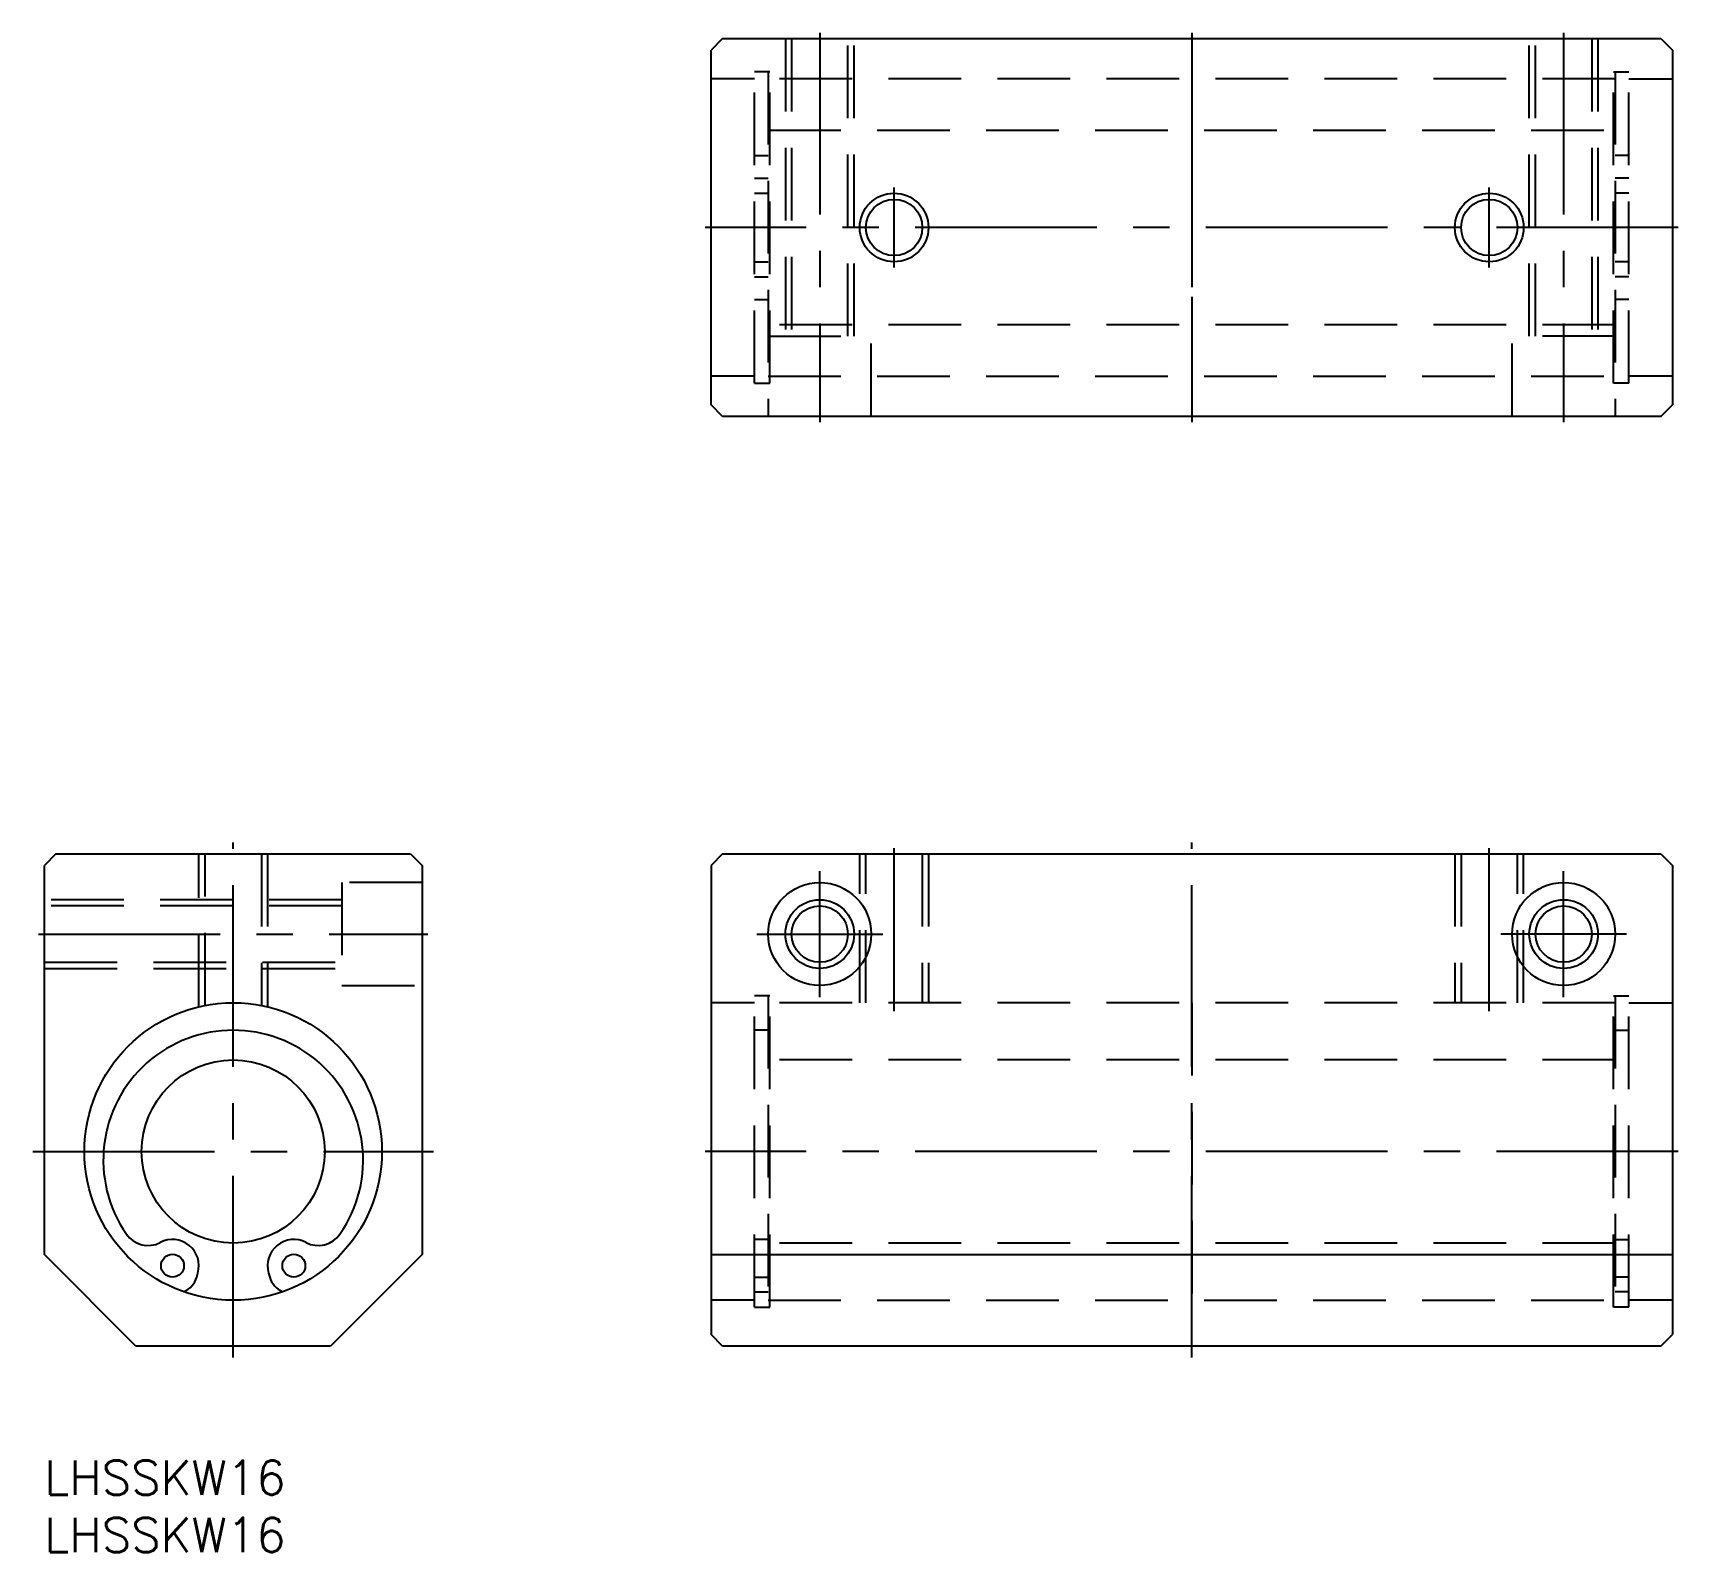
# Model space of a CAD drawing. Extents: x -1 to 143, y -8 to 125.
import ezdxf

# ---------------------------------------------------------------- set-up
doc = ezdxf.new("R2010")
doc.units = 0
doc.header["$LTSCALE"] = 0.5
doc.linetypes.add('CENTER', pattern=[50.8, 31.75, -6.35, 6.35, -6.35])
doc.linetypes.add('DASHED', pattern=[19.05, 12.7, -6.35])
for name, color, linetype in [('MSM_CENTER', 1, 'CENTER'), ('MSM_CONTINUOUS', 7, 'CONTINUOUS'), ('MSM_DASHED', 4, 'DASHED'), ('MSM_NARROW', 5, 'CONTINUOUS'), ('MSM_PART_NUMBER', 7, 'CONTINUOUS')]:
    doc.layers.add(name, color=color, linetype=linetype)
doc.styles.get("Standard").update_dxf_attribs({"font": 'txt.shx', "height": 3, "bigfont": 'bigfont.shx'})

# ---------------------------------------------------------------- blocks, each defined once
blk = doc.blocks.new('*U8')
at = {"layer": 'MSM_PART_NUMBER'}
blk.add_text('LHSSKW16', height=3, dxfattribs=at).set_placement((0, -3))
blk = doc.blocks.new('*U9')
at = {"layer": 'MSM_PART_NUMBER'}
blk.add_text('LHSSKW16', height=3, dxfattribs=at).set_placement((0, -8))

msp = doc.modelspace()

# ---------------------------------------------------------------- linework, layer by layer
at = {"layer": 'MSM_CENTER'}
for p, q in [((67.75, 124.74), (67.75, 90.74)), ((100.25, 124.74), (100.25, 90.74)), ((132.75, 124.74), (132.75, 90.74)), ((74.25, 104.24), (74.25, 111.24)), ((126.25, 104.24), (126.25, 111.24)), ((142.75, 107.74), (57.75, 107.74)), ((16.5, 9), (16.5, 54)), ((74.25, 39.26), (74.25, 53.5)), ((100.25, 9), (100.25, 54)), ((126.25, 39.26), (126.25, 53.5)), ((67.75, 40.5), (67.75, 51.5)), ((132.75, 40.5), (132.75, 51.5)), ((-0.5, 46), (33.5, 46)), ((62.25, 46), (73.25, 46)), ((138.25, 46), (127.25, 46)), ((-1, 27), (34, 27)), ((142.75, 27), (57.75, 27))]:
    msp.add_line(p, q, dxfattribs=at)
at = {"layer": 'MSM_CONTINUOUS'}
for p, q in [((59.25, 124.24), (58.25, 123.24)), ((59.25, 124.24), (141.25, 124.24)), ((141.25, 124.24), (142.25, 123.24)), ((58.25, 92.24), (58.25, 123.24)), ((142.25, 123.24), (142.25, 92.24)), ((59.25, 91.24), (58.25, 92.24)), ((141.25, 91.24), (142.25, 92.24)), ((141.25, 91.24), (59.25, 91.24)), ((1, 53), (0, 52)), ((0, 18), (0, 52)), ((1, 53), (32, 53)), ((32, 53), (33, 52)), ((33, 52), (33, 18)), ((59.25, 53), (58.25, 52)), ((58.25, 52), (58.25, 11)), ((59.25, 53), (141.25, 53)), ((141.25, 53), (142.25, 52)), ((142.25, 52), (142.25, 11)), ((8, 10), (0, 18)), ((33, 18), (25, 10)), ((58.25, 18), (142.25, 18)), ((13.31, 16.03), (13.41, 16.38)), ((19.59, 16.38), (19.69, 16.03)), ((59.25, 10), (58.25, 11)), ((141.25, 10), (142.25, 11)), ((25, 10), (8, 10)), ((141.25, 10), (59.25, 10))]:
    msp.add_line(p, q, dxfattribs=at)
for centre, radius in [((74.25, 107.74), 2.46), ((126.25, 107.74), 2.46), ((67.75, 46), 4.5), ((132.75, 46), 4.5), ((67.75, 46), 2.46), ((132.75, 46), 2.46), ((16.5, 27), 13), ((16.5, 27), 8), ((11.2, 17.02), 1), ((21.8, 17.02), 1)]:
    msp.add_circle(centre, radius, dxfattribs=at)
for centre, radius, start, end in [((16.5, 26.25), 11.35, 325.2644, 214.7356), ((9.06, 21.09), 2.3, 214.7356, 297.6849), ((11.2, 17.02), 2.3, 343.7729, 117.6849), ((21.8, 17.02), 2.3, 62.3151, 196.2271), ((23.94, 21.09), 2.3, 242.3151, 325.2644), ((11.39, 16.59), 2, 292.8466, 343.7729), ((21.61, 16.59), 2, 196.2271, 247.1534)]:
    msp.add_arc(centre, radius, start, end, dxfattribs=at)
at = {"layer": 'MSM_DASHED'}
for p, q in [((64.75, 124.24), (64.75, 98.24)), ((65.29, 124.24), (65.29, 98.24)), ((70.21, 98.24), (70.21, 124.24)), ((70.75, 98.24), (70.75, 124.24)), ((129.75, 98.24), (129.75, 124.24)), ((130.29, 98.24), (130.29, 124.24)), ((135.21, 124.24), (135.21, 98.24)), ((135.75, 124.24), (135.75, 98.24)), ((62.05, 94.14), (62.05, 121.34)), ((63.4, 121.34), (62.05, 121.34)), ((63.25, 121.34), (63.25, 91.24)), ((63.4, 94.14), (63.4, 121.34)), ((137.1, 94.14), (137.1, 121.34)), ((137.1, 121.34), (138.45, 121.34)), ((137.25, 121.34), (137.25, 91.24)), ((138.45, 94.14), (138.45, 121.34)), ((62.05, 120.74), (58.25, 120.74)), ((137.25, 120.74), (63.25, 120.74)), ((100.25, 120.74), (100.25, 94.74)), ((138.45, 120.74), (142.25, 120.74)), ((63.25, 116.24), (137.25, 116.24)), ((62.05, 114.04), (63.25, 114.04)), ((138.45, 114.04), (137.25, 114.04)), ((62.05, 112.04), (63.25, 112.04)), ((62.05, 110.74), (63.25, 110.74)), ((138.45, 112.04), (137.25, 112.04)), ((138.45, 110.74), (137.25, 110.74)), ((62.05, 104.74), (63.25, 104.74)), ((138.45, 104.74), (137.25, 104.74)), ((62.05, 103.44), (63.25, 103.44)), ((138.45, 103.44), (137.25, 103.44)), ((62.05, 101.44), (63.25, 101.44)), ((138.45, 101.44), (137.25, 101.44)), ((137.25, 99.24), (63.25, 99.24)), ((63.25, 98.24), (72.25, 98.24)), ((72.25, 91.24), (72.25, 98.24)), ((128.25, 91.24), (128.25, 98.24)), ((137.25, 98.24), (128.25, 98.24)), ((62.05, 94.74), (58.25, 94.74)), ((62.05, 94.14), (63.4, 94.14)), ((63.25, 94.74), (137.25, 94.74)), ((138.45, 94.14), (137.1, 94.14)), ((142.25, 94.74), (138.45, 94.74)), ((13.5, 39.65), (13.5, 53)), ((14.04, 39.77), (14.04, 53)), ((18.96, 53), (18.96, 39.77)), ((19.5, 53), (19.5, 39.65)), ((71.25, 40), (71.25, 53)), ((71.79, 40), (71.79, 53)), ((76.71, 53), (76.71, 40)), ((77.25, 53), (77.25, 40)), ((123.25, 53), (123.25, 40)), ((123.79, 53), (123.79, 40)), ((128.71, 40), (128.71, 53)), ((129.25, 40), (129.25, 53)), ((26, 50.5), (26, 41.5)), ((33, 50.5), (26, 50.5)), ((26, 49), (0, 49)), ((26, 48.46), (0, 48.46)), ((0, 43.54), (26, 43.54)), ((0, 43), (26, 43)), ((26, 41.5), (33, 41.5)), ((62.05, 13.4), (62.05, 40.6)), ((63.4, 40.6), (62.05, 40.6)), ((63.25, 40.6), (63.25, 14)), ((63.4, 13.4), (63.4, 40.6)), ((137.1, 13.4), (137.1, 40.6)), ((137.1, 40.6), (138.45, 40.6)), ((137.25, 40.6), (137.25, 14)), ((138.45, 13.4), (138.45, 40.6)), ((62.05, 40), (58.25, 40)), ((137.25, 40), (63.25, 40)), ((100.25, 40), (100.25, 14)), ((138.45, 40), (142.25, 40)), ((63.25, 37.6), (62.05, 37.6)), ((137.25, 37.6), (138.45, 37.6)), ((137.25, 35), (63.25, 35)), ((63.25, 19.32), (62.05, 19.32)), ((137.25, 19), (63.25, 19)), ((137.25, 19.32), (138.45, 19.32)), ((62.05, 16.02), (63.25, 16.02)), ((138.45, 16.02), (137.25, 16.02)), ((62.05, 14.74), (63.25, 14.74)), ((138.45, 14.74), (137.25, 14.74)), ((62.05, 14), (58.25, 14)), ((62.05, 13.4), (63.4, 13.4)), ((63.25, 14), (137.25, 14)), ((138.45, 13.4), (137.1, 13.4)), ((142.25, 14), (138.45, 14))]:
    msp.add_line(p, q, dxfattribs=at)
at = {"layer": 'MSM_NARROW'}
for centre in [(74.25, 107.74), (126.25, 107.74), (67.75, 46), (132.75, 46)]:
    msp.add_circle(centre, 3, dxfattribs=at)

# ---------------------------------------------------------------- block references
at = {"layer": 'MSM_CONTINUOUS'}
for name in ['*U8', '*U9']:
    msp.add_blockref(name, (0, 0), dxfattribs=at)

doc.saveas('drawing.dxf')
